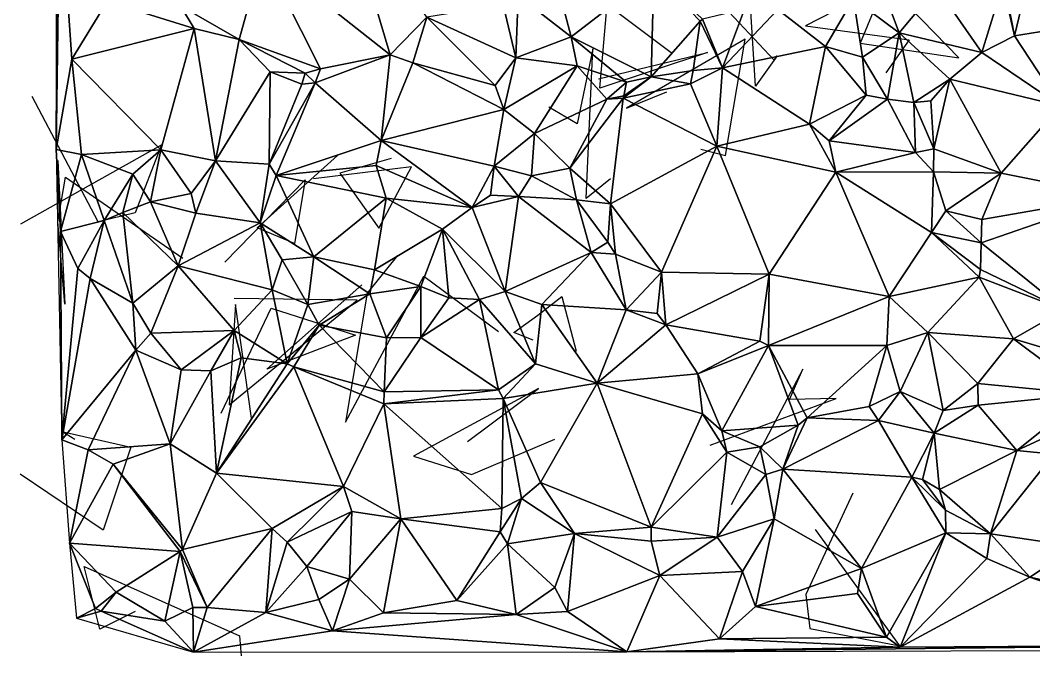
# Model space of a CAD drawing. Header units: metres. Extents: x -15.4 to 15.8, y -15.4 to 15.8.
# Drawn here: x -15.42 to -3.52, y -15.04 to -7.58 of the extents above; entities that cross this region are included whole.
import ezdxf

# ---------------------------------------------------------------- set-up
doc = ezdxf.new("R2010")
doc.units = ezdxf.units.M
doc.layers.add('CRACKS', color=1, linetype='Continuous')
doc.layers.add('STREET_MESH', color=7, linetype='Continuous')

msp = doc.modelspace()

# ---------------------------------------------------------------- linework, layer by layer
at = {"layer": 'CRACKS'}
for points in [[(-4.925, -6.326, 0.1), (-5.556, -7.847, 0.1), (-4.399, -8.022, 0.1), (-5.833, -6.541, 0.1), (-6.225, -6.807, 0.1)], [(-7.447, -7.105, 0.1), (-6.566, -8.048, 0.1), (-6.532, -7.999, 0.1), (-6.784, -8.352, 0.1), (-6.892, -6.655, 0.1)], [(-5.429, -7.324, 0.1), (-4.89, -6.972, 0.1), (-6.197, -7.646, 0.1), (-4.98, -7.808, 0.1), (-5.255, -8.197, 0.1)], [(-8.631, -8.267, 0.1), (-7.351, -7.96, 0.1), (-8.616, -8.377, 0.1), (-8.53, -7.397, 0.1), (-7.761, -7.971, 0.1)], [(-7.428, -9.094, 0.1), (-7.138, -9.167, 0.1), (-6.908, -7.801, 0.1), (-8.301, -8.613, 0.1), (-7.827, -8.419, 0.1)], [(-8.49, -9.44, 0.1), (-8.775, -9.674, 0.1), (-8.695, -7.917, 0.1), (-8.881, -8.794, 0.1), (-9.212, -8.602, 0.1)], [(-15.415, -9.968, 0.1), (-13.764, -9.041, 0.1), (-14.071, -9.842, 0.1), (-14.506, -9.947, 0.1), (-15.282, -8.475, 0.1)], [(-14.98, -9.228, 0.1), (-14.898, -10.912, 0.1), (-14.982, -9.944, 0.1), (-14.89, -9.42, 0.1), (-13.512, -10.372, 0.1)], [(-13.02, -10.418, 0.1), (-12.074, -9.454, 0.1), (-12.199, -10.201, 0.1), (-12.638, -10.015, 0.1), (-11.697, -9.169, 0.1)], [(-11.064, -9.201, 0.1), (-11.669, -9.374, 0.1), (-11.212, -10.022, 0.1), (-10.826, -9.299, 0.1), (-11.976, -9.443, 0.1)], [(-10.989, -10.342, 0.1), (-11.347, -10.784, 0.1), (-11.602, -12.297, 0.1), (-10.681, -10.583, 0.1), (-9.806, -11.235, 0.1)], [(-13.062, -12.19, 0.1), (-12.476, -10.961, 0.1), (-11.486, -11.275, 0.1), (-12.526, -11.675, 0.1), (-11.411, -10.686, 0.1)], [(-9.398, -11.335, 0.1), (-9.623, -11.245, 0.1), (-9.343, -11.042, 0.1), (-9.06, -10.823, 0.1), (-8.894, -11.465, 0.1)], [(-12.704, -12.251, 0.1), (-12.894, -10.917, 0.1), (-12.97, -12.094, 0.1), (-11.464, -10.865, 0.1), (-12.908, -10.847, 0.1)], [(-7.32, -12.567, 0.1), (-5.838, -12.018, 0.1), (-6.388, -12.033, 0.1), (-6.23, -11.676, 0.1), (-7.072, -13.267, 0.1)], [(-10.167, -12.525, 0.1), (-9.335, -11.902, 0.1), (-10.804, -12.698, 0.1), (-10.122, -12.913, 0.1), (-9.141, -12.495, 0.1)], [(-14.781, -12.502, 0.1), (-14.932, -12.406, 0.1), (-14.122, -12.592, 0.1), (-14.449, -13.565, 0.1), (-15.422, -12.906, 0.1)], [(-5.643, -13.129, 0.1), (-6.193, -14.32, 0.1), (-6.147, -14.718, 0.1), (-5.091, -14.922, 0.1), (-6.08, -13.558, 0.1)], [(-14.074, -14.518, 0.1), (-14.486, -14.726, 0.1), (-14.671, -13.992, 0.1), (-12.846, -14.804, 0.1), (-12.827, -15.039, 0.1)]]:
    msp.add_polyline3d(points, dxfattribs=at)
at = {"layer": 'STREET_MESH'}
for points in [[(-14.957, 0.926), (-14.997, 8.804), (-14.999, -9.096)], [(-14.959, -5.986), (-14.957, 0.926), (-14.999, -9.096)], [(-14.816, -8.036), (-14.959, -5.986), (-14.999, -9.096)], [(-14.816, -8.036), (-14.402, -7.361), (-14.959, -5.986)], [(-11.077, -7.985), (-11.63, -6.13), (-12.573, -6.804)], [(-11.63, -6.13), (-11.077, -7.985), (-10.646, -7.545)], [(-13.538, -7.411), (-12.852, -7.804), (-12.573, -6.804)], [(-12.852, -7.804), (-11.894, -8.149), (-12.573, -6.804)], [(-11.894, -8.149), (-11.077, -7.985), (-12.573, -6.804)], [(-7.98, -7.023), (-9.145, -7.031), (-8.952, -7.776)], [(-8.01, -8.243), (-7.98, -7.023), (-8.952, -7.776)], [(-8.01, -8.243), (-7.436, -7.592), (-7.98, -7.023)], [(-7.98, -7.023), (-7.436, -7.592), (-7.408, -7.569)], [(-9.145, -7.031), (-9.573, -7.289), (-8.952, -7.776)], [(-3.862, -7.16), (-3.743, -7.761), (-3.588, -7.109)], [(-3.588, -7.109), (-3.743, -7.761), (-2.472, -7.56)], [(-4.654, -7.195), (-5.256, -7.31), (-5.097, -7.726)], [(-4.654, -7.195), (-5.097, -7.726), (-4.126, -7.959)], [(-3.881, -7.158), (-4.654, -7.195), (-4.126, -7.959)], [(-3.743, -7.761), (-3.881, -7.158), (-4.126, -7.959)], [(-3.862, -7.16), (-3.881, -7.158), (-3.743, -7.761)], [(-14.816, -8.036), (-13.378, -7.678), (-14.402, -7.361)], [(-13.378, -7.678), (-13.538, -7.411), (-14.402, -7.361)], [(-9.75, -7.4), (-9.6, -8.02), (-9.573, -7.289)], [(-9.573, -7.289), (-9.6, -8.02), (-8.952, -7.776)], [(-6.525, -7.455), (-5.963, -7.889), (-5.636, -7.323)], [(-5.963, -7.889), (-5.528, -8.012), (-5.636, -7.323)], [(-5.097, -7.726), (-5.256, -7.31), (-5.636, -7.323)], [(-5.528, -8.012), (-5.097, -7.726), (-5.636, -7.323)], [(-12.852, -7.804), (-13.538, -7.411), (-13.378, -7.678)], [(-9.6, -8.02), (-9.75, -7.4), (-10.646, -7.545)], [(-7.174, -8.138), (-6.915, -7.449), (-7.408, -7.569)], [(-6.525, -7.455), (-6.915, -7.449), (-7.174, -8.138)], [(-5.963, -7.889), (-6.525, -7.455), (-7.174, -8.138)], [(-11.077, -7.985), (-10.811, -8.079), (-10.646, -7.545)], [(-10.811, -8.079), (-9.843, -8.345), (-10.646, -7.545)], [(-9.843, -8.345), (-9.6, -8.02), (-10.646, -7.545)], [(-8.01, -8.243), (-7.518, -8.171), (-7.436, -7.592)], [(-7.436, -7.592), (-7.518, -8.171), (-7.174, -8.138)], [(-7.436, -7.592), (-7.174, -8.138), (-7.408, -7.569)], [(-2.472, -7.56), (-3.743, -7.761), (-3.204, -8.586)], [(-13.771, -9.102), (-13.378, -7.678), (-14.816, -8.036)], [(-13.378, -7.678), (-13.771, -9.102), (-13.129, -9.23)], [(-12.852, -7.804), (-13.378, -7.678), (-13.129, -9.23)], [(-5.528, -8.012), (-5.237, -8.508), (-5.097, -7.726)], [(-5.237, -8.508), (-4.925, -8.545), (-5.097, -7.726)], [(-4.126, -7.959), (-5.097, -7.726), (-4.504, -8.272)], [(-5.097, -7.726), (-4.925, -8.545), (-4.504, -8.272)], [(-12.486, -8.186), (-12.852, -7.804), (-13.129, -9.23)], [(-12.074, -8.2), (-12.852, -7.804), (-12.486, -8.186)], [(-12.852, -7.804), (-12.074, -8.2), (-11.894, -8.149)], [(-9.6, -8.02), (-8.88, -8.116), (-8.952, -7.776)], [(-8.303, -8.306), (-8.01, -8.243), (-8.952, -7.776)], [(-8.88, -8.116), (-8.303, -8.306), (-8.952, -7.776)], [(-3.743, -7.761), (-4.126, -7.959), (-3.204, -8.586)], [(-6.15, -8.799), (-5.963, -7.889), (-7.174, -8.138)], [(-6.15, -8.799), (-5.485, -8.461), (-5.963, -7.889)], [(-5.485, -8.461), (-5.528, -8.012), (-5.963, -7.889)], [(-3.204, -8.586), (-4.126, -7.959), (-4.504, -8.272)], [(-14.703, -9.156), (-14.816, -8.036), (-14.999, -9.096)], [(-13.771, -9.102), (-14.816, -8.036), (-14.703, -9.156)], [(-11.077, -7.985), (-11.959, -8.316), (-11.181, -8.99)], [(-11.959, -8.316), (-11.077, -7.985), (-11.894, -8.149)], [(-10.811, -8.079), (-11.077, -7.985), (-11.181, -8.99)], [(-9.74, -8.628), (-10.811, -8.079), (-11.181, -8.99)], [(-10.811, -8.079), (-9.74, -8.628), (-9.843, -8.345)], [(-9.74, -8.628), (-9.6, -8.02), (-9.843, -8.345)], [(-9.74, -8.628), (-8.88, -8.116), (-9.6, -8.02)], [(-5.485, -8.461), (-5.237, -8.508), (-5.528, -8.012)], [(-12.498, -9.27), (-12.486, -8.186), (-13.129, -9.23)], [(-12.498, -9.27), (-12.113, -8.329), (-12.486, -8.186)], [(-12.113, -8.329), (-12.074, -8.2), (-12.486, -8.186)], [(-12.113, -8.329), (-11.959, -8.316), (-12.074, -8.2)], [(-12.074, -8.2), (-11.959, -8.316), (-11.894, -8.149)], [(-9.382, -8.911), (-8.88, -8.116), (-9.74, -8.628)], [(-8.531, -8.506), (-8.88, -8.116), (-9.382, -8.911)], [(-8.88, -8.116), (-8.531, -8.506), (-8.303, -8.306)], [(-7.518, -8.171), (-8.01, -8.243), (-7.548, -8.327)], [(-7.548, -8.327), (-7.239, -9.059), (-7.174, -8.138)], [(-7.518, -8.171), (-7.548, -8.327), (-7.174, -8.138)], [(-7.239, -9.059), (-6.15, -8.799), (-7.174, -8.138)], [(-11.959, -8.316), (-12.113, -8.329), (-12.498, -9.27)], [(-12.416, -9.402), (-11.959, -8.316), (-12.498, -9.27)], [(-11.959, -8.316), (-12.416, -9.402), (-11.181, -8.99)], [(-8.531, -8.506), (-8.333, -8.468), (-8.303, -8.306)], [(-8.01, -8.243), (-8.341, -8.493), (-7.548, -8.327)], [(-8.01, -8.243), (-8.333, -8.468), (-8.341, -8.493)], [(-8.341, -8.493), (-7.239, -9.059), (-7.548, -8.327)], [(-8.303, -8.306), (-8.333, -8.468), (-8.01, -8.243)], [(-4.925, -8.545), (-4.725, -8.525), (-4.504, -8.272)], [(-4.725, -8.525), (-4.691, -9.091), (-4.504, -8.272)], [(-4.691, -9.091), (-3.899, -9.373), (-4.504, -8.272)], [(-3.899, -9.373), (-3.204, -8.586), (-4.504, -8.272)], [(-8.531, -8.506), (-9.382, -8.911), (-8.966, -9.315)], [(-8.966, -9.315), (-8.49, -9.733), (-8.341, -8.493)], [(-8.531, -8.506), (-8.966, -9.315), (-8.341, -8.493)], [(-8.333, -8.468), (-8.531, -8.506), (-8.341, -8.493)], [(-8.49, -9.733), (-7.239, -9.059), (-8.341, -8.493)], [(-5.485, -8.461), (-6.15, -8.799), (-5.921, -8.995)], [(-5.237, -8.508), (-5.485, -8.461), (-5.921, -8.995)], [(-5.237, -8.508), (-5.921, -8.995), (-4.906, -9.132)], [(-4.925, -8.545), (-5.237, -8.508), (-4.906, -9.132)], [(-4.925, -8.545), (-4.691, -9.091), (-4.725, -8.525)], [(-4.691, -9.091), (-4.925, -8.545), (-4.906, -9.132)], [(-9.857, -9.294), (-9.74, -8.628), (-11.181, -8.99)], [(-9.382, -8.911), (-9.74, -8.628), (-9.857, -9.294)], [(-3.899, -9.373), (-2.551, -9.644), (-3.204, -8.586)], [(-6.15, -8.799), (-7.239, -9.059), (-5.843, -9.363)], [(-5.921, -8.995), (-6.15, -8.799), (-5.843, -9.363)], [(-9.382, -8.911), (-9.857, -9.294), (-9.418, -9.405)], [(-8.966, -9.315), (-9.382, -8.911), (-9.418, -9.405)], [(-12.416, -9.402), (-11.241, -9.285), (-11.181, -8.99)], [(-11.241, -9.285), (-10.113, -9.776), (-11.181, -8.99)], [(-10.113, -9.776), (-9.857, -9.294), (-11.181, -8.99)], [(-4.906, -9.132), (-5.921, -8.995), (-5.843, -9.363)], [(-14.934, -12.505), (-14.95, -10.061), (-14.999, -9.096)], [(-14.95, -10.061), (-14.703, -9.156), (-14.999, -9.096)], [(-14.95, -10.061), (-14.436, -9.931), (-14.703, -9.156)], [(-14.101, -9.386), (-13.771, -9.102), (-14.703, -9.156)], [(-14.436, -9.931), (-14.101, -9.386), (-14.703, -9.156)], [(-14.101, -9.386), (-13.892, -9.711), (-13.771, -9.102)], [(-13.892, -9.711), (-13.414, -9.612), (-13.771, -9.102)], [(-13.771, -9.102), (-13.414, -9.612), (-13.129, -9.23)], [(-7.239, -9.059), (-8.49, -9.733), (-7.889, -10.537)], [(-6.626, -10.561), (-7.239, -9.059), (-7.889, -10.537)], [(-7.239, -9.059), (-6.626, -10.561), (-5.843, -9.363)], [(-4.696, -9.361), (-4.906, -9.132), (-5.843, -9.363)], [(-4.696, -9.361), (-4.691, -9.091), (-4.906, -9.132)], [(-4.691, -9.091), (-4.696, -9.361), (-3.899, -9.373)], [(-13.414, -9.612), (-13.36, -9.844), (-13.129, -9.23)], [(-13.36, -9.844), (-12.606, -9.958), (-13.129, -9.23)], [(-12.606, -9.958), (-12.498, -9.27), (-13.129, -9.23)], [(-12.606, -9.958), (-12.416, -9.402), (-12.498, -9.27)], [(-11.241, -9.285), (-12.416, -9.402), (-11.124, -9.67)], [(-10.113, -9.776), (-11.241, -9.285), (-11.124, -9.67)], [(-14.101, -9.386), (-14.436, -9.931), (-14.216, -9.836)], [(-13.892, -9.711), (-14.101, -9.386), (-14.216, -9.836)], [(-11.974, -10.357), (-12.416, -9.402), (-12.606, -9.958)], [(-12.416, -9.402), (-11.974, -10.357), (-11.124, -9.67)], [(-9.899, -9.633), (-9.857, -9.294), (-10.113, -9.776)], [(-9.857, -9.294), (-9.899, -9.633), (-9.568, -9.65)], [(-9.857, -9.294), (-9.568, -9.65), (-9.418, -9.405)], [(-8.889, -9.689), (-8.966, -9.315), (-9.418, -9.405)], [(-8.49, -9.733), (-8.966, -9.315), (-8.889, -9.689)], [(-6.626, -10.561), (-5.216, -10.823), (-5.843, -9.363)], [(-4.718, -10.071), (-4.696, -9.361), (-5.843, -9.363)], [(-5.216, -10.823), (-4.718, -10.071), (-5.843, -9.363)], [(-4.55, -9.815), (-4.696, -9.361), (-4.718, -10.071)], [(-4.696, -9.361), (-4.55, -9.815), (-3.899, -9.373)], [(-4.55, -9.815), (-4.127, -9.918), (-3.899, -9.373)], [(-3.899, -9.373), (-4.127, -9.918), (-2.551, -9.644)], [(-9.568, -9.65), (-8.889, -9.689), (-9.418, -9.405)], [(-13.414, -9.612), (-13.892, -9.711), (-13.36, -9.844)], [(-9.899, -9.633), (-10.113, -9.776), (-9.568, -9.65)], [(-13.569, -10.463), (-13.892, -9.711), (-14.216, -9.836)], [(-13.36, -9.844), (-13.892, -9.711), (-13.569, -10.463)], [(-11.124, -9.67), (-11.974, -10.357), (-11.262, -10.51)], [(-11.124, -9.67), (-11.262, -10.51), (-10.461, -10.031)], [(-10.113, -9.776), (-11.124, -9.67), (-10.461, -10.031)], [(-9.568, -9.65), (-10.113, -9.776), (-9.726, -10.765)], [(-8.718, -10.305), (-9.568, -9.65), (-9.726, -10.765)], [(-8.718, -10.305), (-8.889, -9.689), (-9.568, -9.65)], [(-8.889, -9.689), (-8.718, -10.305), (-8.521, -10.184)], [(-8.49, -9.733), (-8.889, -9.689), (-8.521, -10.184)], [(-8.432, -10.327), (-8.49, -9.733), (-8.521, -10.184)], [(-8.49, -9.733), (-8.432, -10.327), (-7.889, -10.537)], [(-4.137, -10.193), (-3.161, -10.978), (-2.551, -9.644)], [(-4.127, -9.918), (-4.137, -10.193), (-2.551, -9.644)], [(-14.436, -9.931), (-14.099, -10.9), (-14.216, -9.836)], [(-14.099, -10.9), (-13.569, -10.463), (-14.216, -9.836)], [(-12.606, -9.958), (-13.36, -9.844), (-13.569, -10.463)], [(-9.726, -10.765), (-10.113, -9.776), (-10.461, -10.031)], [(-4.137, -10.193), (-4.55, -9.815), (-4.718, -10.071)], [(-4.55, -9.815), (-4.137, -10.193), (-4.127, -9.918)], [(-14.436, -9.931), (-14.95, -10.061), (-14.744, -10.493)], [(-14.602, -10.613), (-14.436, -9.931), (-14.744, -10.493)], [(-14.602, -10.613), (-14.099, -10.9), (-14.436, -9.931)], [(-12.465, -10.745), (-12.606, -9.958), (-13.569, -10.463)], [(-12.345, -10.39), (-12.606, -9.958), (-12.465, -10.745)], [(-12.345, -10.39), (-11.974, -10.357), (-12.606, -9.958)], [(-14.744, -10.493), (-14.95, -10.061), (-14.934, -12.505)], [(-11.262, -10.51), (-10.716, -10.703), (-10.461, -10.031)], [(-10.716, -10.703), (-10.386, -10.839), (-10.461, -10.031)], [(-10.026, -10.857), (-9.726, -10.765), (-10.461, -10.031)], [(-10.386, -10.839), (-10.026, -10.857), (-10.461, -10.031)], [(-4.718, -10.071), (-5.216, -10.823), (-4.16, -10.594)], [(-4.718, -10.071), (-4.16, -10.594), (-4.144, -10.504)], [(-4.137, -10.193), (-4.718, -10.071), (-4.144, -10.504)], [(-8.718, -10.305), (-8.432, -10.327), (-8.521, -10.184)], [(-3.161, -10.978), (-4.137, -10.193), (-4.144, -10.504)], [(-12.345, -10.39), (-12.044, -10.918), (-11.974, -10.357)], [(-11.974, -10.357), (-12.044, -10.918), (-11.316, -10.792)], [(-11.974, -10.357), (-11.316, -10.792), (-11.262, -10.51)], [(-8.718, -10.305), (-9.726, -10.765), (-9.295, -10.915)], [(-8.306, -10.979), (-8.718, -10.305), (-9.295, -10.915)], [(-8.432, -10.327), (-8.718, -10.305), (-8.306, -10.979)], [(-7.889, -10.537), (-8.432, -10.327), (-8.306, -10.979)], [(-13.887, -11.252), (-13.569, -10.463), (-14.099, -10.9)], [(-13.887, -11.252), (-12.908, -11.222), (-13.569, -10.463)], [(-12.908, -11.222), (-12.465, -10.745), (-13.569, -10.463)], [(-12.044, -10.918), (-12.345, -10.39), (-12.465, -10.745)], [(-14.602, -10.613), (-14.744, -10.493), (-14.934, -12.505)], [(-11.316, -10.792), (-10.716, -10.703), (-11.262, -10.51)], [(-7.889, -10.537), (-8.306, -10.979), (-7.941, -11.02)], [(-7.838, -11.155), (-7.889, -10.537), (-7.941, -11.02)], [(-6.626, -10.561), (-7.889, -10.537), (-7.838, -11.155)], [(-6.733, -11.345), (-6.626, -10.561), (-7.838, -11.155)], [(-6.733, -11.345), (-6.635, -11.399), (-6.626, -10.561)], [(-6.626, -10.561), (-6.635, -11.399), (-5.216, -10.823)], [(-4.16, -10.594), (-5.216, -10.823), (-4.761, -11.246)], [(-3.755, -11.319), (-4.16, -10.594), (-4.761, -11.246)], [(-4.16, -10.594), (-3.161, -10.978), (-4.144, -10.504)], [(-4.16, -10.594), (-3.755, -11.319), (-3.161, -10.978)], [(-14.063, -11.454), (-14.602, -10.613), (-14.934, -12.505)], [(-14.099, -10.9), (-14.602, -10.613), (-14.063, -11.454)], [(-10.716, -10.703), (-11.316, -10.792), (-11.121, -11.307)], [(-10.718, -11.303), (-10.716, -10.703), (-11.121, -11.307)], [(-10.718, -11.303), (-10.386, -10.839), (-10.716, -10.703)], [(-12.908, -11.222), (-12.288, -11.613), (-12.465, -10.745)], [(-12.288, -11.613), (-12.044, -10.918), (-12.465, -10.745)], [(-12.044, -10.918), (-11.912, -11.158), (-11.316, -10.792)], [(-11.316, -10.792), (-11.912, -11.158), (-11.121, -11.307)], [(-10.026, -10.857), (-9.37, -11.614), (-9.726, -10.765)], [(-9.726, -10.765), (-9.37, -11.614), (-9.295, -10.915)], [(-6.635, -11.399), (-5.244, -11.399), (-5.216, -10.823)], [(-5.216, -10.823), (-5.244, -11.399), (-4.761, -11.246)], [(-13.887, -11.252), (-14.099, -10.9), (-14.063, -11.454)], [(-12.044, -10.918), (-12.288, -11.613), (-11.912, -11.158)], [(-10.026, -10.857), (-10.386, -10.839), (-10.718, -11.303)], [(-10.026, -10.857), (-10.718, -11.303), (-9.806, -11.916)], [(-9.37, -11.614), (-10.026, -10.857), (-9.806, -11.916)], [(-9.37, -11.614), (-8.644, -11.839), (-9.295, -10.915)], [(-8.644, -11.839), (-8.306, -10.979), (-9.295, -10.915)], [(-8.306, -10.979), (-8.644, -11.839), (-7.838, -11.155)], [(-8.306, -10.979), (-7.838, -11.155), (-7.941, -11.02)], [(-3.755, -11.319), (-2.999, -11.545), (-3.161, -10.978)], [(-12.288, -11.613), (-12.207, -11.646), (-11.912, -11.158)], [(-11.912, -11.158), (-12.207, -11.646), (-11.147, -11.943)], [(-11.912, -11.158), (-11.147, -11.943), (-11.121, -11.307)], [(-7.838, -11.155), (-8.644, -11.839), (-7.465, -11.731)], [(-6.733, -11.345), (-7.838, -11.155), (-7.465, -11.731)], [(-13.532, -11.685), (-13.887, -11.252), (-14.063, -11.454)], [(-12.908, -11.222), (-13.887, -11.252), (-13.532, -11.685)], [(-12.908, -11.222), (-13.532, -11.685), (-13.184, -11.693)], [(-12.829, -11.543), (-12.908, -11.222), (-13.184, -11.693)], [(-12.288, -11.613), (-12.908, -11.222), (-12.829, -11.543)], [(-11.147, -11.943), (-10.718, -11.303), (-11.121, -11.307)], [(-10.718, -11.303), (-11.147, -11.943), (-9.806, -11.916)], [(-5.244, -11.399), (-5.086, -11.937), (-4.761, -11.246)], [(-5.086, -11.937), (-4.582, -12.16), (-4.761, -11.246)], [(-4.582, -12.16), (-4.176, -11.844), (-4.761, -11.246)], [(-4.176, -11.844), (-3.755, -11.319), (-4.761, -11.246)], [(-6.635, -11.399), (-6.733, -11.345), (-7.465, -11.731)], [(-7.183, -12.4), (-6.635, -11.399), (-7.465, -11.731)], [(-6.283, -12.333), (-6.635, -11.399), (-7.183, -12.4)], [(-6.635, -11.399), (-6.18, -12.245), (-5.244, -11.399)], [(-6.635, -11.399), (-6.283, -12.333), (-6.18, -12.245)], [(-5.244, -11.399), (-6.18, -12.245), (-5.45, -12.112)], [(-5.244, -11.399), (-5.45, -12.112), (-5.086, -11.937)], [(-4.176, -11.844), (-2.886, -11.967), (-3.755, -11.319)], [(-3.755, -11.319), (-2.886, -11.967), (-2.999, -11.545)], [(-14.625, -12.621), (-14.063, -11.454), (-14.934, -12.505)], [(-14.063, -11.454), (-14.625, -12.621), (-13.66, -12.552)], [(-13.532, -11.685), (-14.063, -11.454), (-13.66, -12.552)], [(-13.117, -12.897), (-12.829, -11.543), (-13.184, -11.693)], [(-12.288, -11.613), (-12.829, -11.543), (-13.117, -12.897)], [(-12.207, -11.646), (-12.288, -11.613), (-13.117, -12.897)], [(-11.627, -13.052), (-12.207, -11.646), (-13.117, -12.897)], [(-12.207, -11.646), (-11.627, -13.052), (-11.151, -12.081)], [(-11.147, -11.943), (-12.207, -11.646), (-11.151, -12.081)], [(-9.75, -12.02), (-9.37, -11.614), (-9.806, -11.916)], [(-9.75, -12.02), (-8.644, -11.839), (-9.37, -11.614)], [(-13.184, -11.693), (-13.532, -11.685), (-13.66, -12.552)], [(-13.117, -12.897), (-13.184, -11.693), (-13.66, -12.552)], [(-8.644, -11.839), (-7.408, -12.201), (-7.465, -11.731)], [(-7.408, -12.201), (-7.183, -12.4), (-7.465, -11.731)], [(-8.644, -11.839), (-9.75, -12.02), (-9.311, -13.005)], [(-8.011, -13.531), (-8.644, -11.839), (-9.311, -13.005)], [(-7.408, -12.201), (-8.644, -11.839), (-8.011, -13.531)], [(-4.171, -12.098), (-4.176, -11.844), (-4.582, -12.16)], [(-4.171, -12.098), (-2.886, -11.967), (-4.176, -11.844)], [(-9.806, -11.916), (-11.147, -11.943), (-11.151, -12.081)], [(-9.75, -12.02), (-9.806, -11.916), (-11.151, -12.081)], [(-9.765, -13.312), (-9.75, -12.02), (-11.151, -12.081)], [(-9.75, -12.02), (-9.765, -13.312), (-9.536, -13.192)], [(-9.75, -12.02), (-9.536, -13.192), (-9.311, -13.005)], [(-5.086, -11.937), (-5.45, -12.112), (-5.34, -12.276)], [(-4.687, -12.428), (-5.086, -11.937), (-5.34, -12.276)], [(-4.687, -12.428), (-4.582, -12.16), (-5.086, -11.937)], [(-2.886, -11.967), (-4.171, -12.098), (-3.715, -12.629)], [(-2.886, -11.967), (-3.715, -12.629), (-2.92, -12.263)], [(-11.151, -12.081), (-11.627, -13.052), (-10.951, -13.431)], [(-9.765, -13.312), (-11.151, -12.081), (-10.951, -13.431)], [(-5.45, -12.112), (-6.18, -12.245), (-5.34, -12.276)], [(-4.687, -12.428), (-4.171, -12.098), (-4.582, -12.16)], [(-3.715, -12.629), (-4.171, -12.098), (-4.687, -12.428)], [(-7.122, -12.651), (-7.408, -12.201), (-8.011, -13.531)], [(-7.408, -12.201), (-7.122, -12.651), (-7.183, -12.4)], [(-6.18, -12.245), (-6.464, -12.85), (-5.34, -12.276)], [(-6.18, -12.245), (-6.283, -12.333), (-6.464, -12.85)], [(-6.736, -12.588), (-6.283, -12.333), (-7.183, -12.4)], [(-6.283, -12.333), (-6.736, -12.588), (-6.464, -12.85)], [(-6.464, -12.85), (-4.948, -12.942), (-5.34, -12.276)], [(-4.948, -12.942), (-4.687, -12.428), (-5.34, -12.276)], [(-2.92, -12.263), (-3.715, -12.629), (-3.283, -12.672)], [(-7.122, -12.651), (-6.736, -12.588), (-7.183, -12.4)], [(-4.825, -12.969), (-4.687, -12.428), (-4.948, -12.942)], [(-4.687, -12.428), (-4.825, -12.969), (-4.624, -13.086)], [(-3.715, -12.629), (-4.687, -12.428), (-4.624, -13.086)], [(-14.843, -13.719), (-14.625, -12.621), (-14.934, -12.505)], [(-14.625, -12.621), (-14.331, -12.792), (-13.66, -12.552)], [(-14.331, -12.792), (-13.516, -13.792), (-13.66, -12.552)], [(-13.516, -13.792), (-13.117, -12.897), (-13.66, -12.552)], [(-6.664, -12.91), (-6.736, -12.588), (-7.122, -12.651)], [(-6.736, -12.588), (-6.664, -12.91), (-6.464, -12.85)], [(-14.331, -12.792), (-14.625, -12.621), (-14.843, -13.719)], [(-7.122, -12.651), (-8.011, -13.531), (-7.237, -13.646)], [(-6.664, -12.91), (-7.122, -12.651), (-7.237, -13.646)], [(-4.024, -13.607), (-3.715, -12.629), (-4.624, -13.086)], [(-3.715, -12.629), (-4.024, -13.607), (-3.283, -12.672)], [(-4.024, -13.607), (-3.019, -13.756), (-3.283, -12.672)], [(-13.544, -13.817), (-14.331, -12.792), (-14.843, -13.719)], [(-13.544, -13.817), (-13.516, -13.792), (-14.331, -12.792)], [(-6.664, -12.91), (-6.566, -13.433), (-6.464, -12.85)], [(-6.566, -13.433), (-5.54, -14.015), (-6.464, -12.85)], [(-6.464, -12.85), (-5.54, -14.015), (-4.948, -12.942)], [(-13.117, -12.897), (-13.516, -13.792), (-12.462, -13.546)], [(-11.627, -13.052), (-13.117, -12.897), (-12.462, -13.546)], [(-6.566, -13.433), (-6.664, -12.91), (-7.237, -13.646)], [(-5.54, -14.015), (-4.552, -13.596), (-4.948, -12.942)], [(-4.552, -13.596), (-4.554, -13.329), (-4.948, -12.942)], [(-4.554, -13.329), (-4.825, -12.969), (-4.948, -12.942)], [(-4.825, -12.969), (-4.554, -13.329), (-4.624, -13.086)], [(-12.285, -13.705), (-11.627, -13.052), (-12.462, -13.546)], [(-11.627, -13.052), (-12.285, -13.705), (-11.528, -13.345)], [(-11.627, -13.052), (-11.528, -13.345), (-10.951, -13.431)], [(-9.536, -13.192), (-8.913, -13.605), (-9.311, -13.005)], [(-8.913, -13.605), (-8.011, -13.531), (-9.311, -13.005)], [(-4.554, -13.329), (-4.024, -13.607), (-4.624, -13.086)], [(-9.536, -13.192), (-9.786, -13.586), (-9.699, -13.725)], [(-9.765, -13.312), (-9.786, -13.586), (-9.536, -13.192)], [(-9.536, -13.192), (-9.699, -13.725), (-8.913, -13.605)], [(-9.786, -13.586), (-9.765, -13.312), (-10.951, -13.431)], [(-4.024, -13.607), (-4.554, -13.329), (-4.552, -13.596)], [(-12.285, -13.705), (-12.056, -13.993), (-11.528, -13.345)], [(-11.528, -13.345), (-12.056, -13.993), (-11.554, -14.141)], [(-11.528, -13.345), (-11.554, -14.141), (-10.951, -13.431)], [(-10.951, -13.431), (-11.554, -14.141), (-11.156, -14.536)], [(-10.295, -14.389), (-10.951, -13.431), (-11.156, -14.536)], [(-10.295, -14.389), (-9.786, -13.586), (-10.951, -13.431)], [(-6.566, -13.433), (-7.237, -13.646), (-6.939, -14.049)], [(-6.784, -14.462), (-6.566, -13.433), (-6.939, -14.049)], [(-5.54, -14.015), (-6.566, -13.433), (-6.784, -14.462)], [(-13.516, -13.792), (-13.228, -14.474), (-12.462, -13.546)], [(-13.228, -14.474), (-12.538, -14.532), (-12.462, -13.546)], [(-12.538, -14.532), (-12.285, -13.705), (-12.462, -13.546)], [(-8.011, -13.531), (-8.913, -13.605), (-8.011, -13.695)], [(-7.237, -13.646), (-8.011, -13.531), (-8.011, -13.695)], [(-9.699, -13.725), (-9.786, -13.586), (-10.295, -14.389)], [(-9.699, -13.725), (-9.143, -14.238), (-8.913, -13.605)], [(-9.143, -14.238), (-8.993, -14.521), (-8.913, -13.605)], [(-8.913, -13.605), (-8.993, -14.521), (-7.908, -14.098)], [(-8.913, -13.605), (-7.908, -14.098), (-8.011, -13.695)], [(-7.908, -14.098), (-7.237, -13.646), (-8.011, -13.695)], [(-7.237, -13.646), (-7.908, -14.098), (-6.939, -14.049)], [(-4.552, -13.596), (-5.54, -14.015), (-5.249, -14.822)], [(-4.552, -13.596), (-5.249, -14.822), (-5.088, -14.939)], [(-4.067, -13.898), (-4.552, -13.596), (-5.088, -14.939)], [(-4.024, -13.607), (-4.552, -13.596), (-4.067, -13.898)], [(-3.562, -14.118), (-4.024, -13.607), (-4.067, -13.898)], [(-4.024, -13.607), (-3.562, -14.118), (-3.019, -13.756)], [(-14.539, -14.484), (-14.843, -13.719), (-14.763, -14.598)], [(-14.539, -14.484), (-14.297, -14.293), (-14.843, -13.719)], [(-14.297, -14.293), (-13.544, -13.817), (-14.843, -13.719)], [(-13.544, -13.817), (-13.228, -14.474), (-13.516, -13.792)], [(-12.056, -13.993), (-12.285, -13.705), (-12.538, -14.532)], [(-9.699, -13.725), (-10.295, -14.389), (-9.599, -14.553)], [(-9.143, -14.238), (-9.699, -13.725), (-9.599, -14.553)], [(-3.562, -14.118), (-1.61, -14.545), (-3.019, -13.756)], [(-13.725, -14.634), (-13.544, -13.817), (-14.297, -14.293)], [(-13.395, -14.471), (-13.544, -13.817), (-13.725, -14.634)], [(-13.395, -14.471), (-13.228, -14.474), (-13.544, -13.817)], [(-3.562, -14.118), (-4.067, -13.898), (-5.088, -14.939)], [(-11.914, -14.378), (-12.056, -13.993), (-12.538, -14.532)], [(-12.056, -13.993), (-11.914, -14.378), (-11.554, -14.141)], [(-5.54, -14.015), (-6.784, -14.462), (-5.589, -14.308)], [(-5.249, -14.822), (-5.54, -14.015), (-5.589, -14.308)], [(-11.914, -14.378), (-11.756, -14.747), (-11.554, -14.141)], [(-11.554, -14.141), (-11.756, -14.747), (-11.156, -14.536)], [(-7.908, -14.098), (-8.993, -14.521), (-8.297, -14.992)], [(-7.207, -14.839), (-7.908, -14.098), (-8.297, -14.992)], [(-7.908, -14.098), (-7.207, -14.839), (-6.939, -14.049)], [(-7.207, -14.839), (-6.784, -14.462), (-6.939, -14.049)], [(-1.284, -14.913), (-3.562, -14.118), (-5.088, -14.939)], [(-1.61, -14.545), (-3.562, -14.118), (-1.284, -14.913)], [(-8.993, -14.521), (-9.143, -14.238), (-9.599, -14.553)], [(-14.297, -14.293), (-14.539, -14.484), (-14.473, -14.515)], [(-13.725, -14.634), (-14.297, -14.293), (-14.473, -14.515)], [(-11.756, -14.747), (-11.914, -14.378), (-12.538, -14.532)], [(-9.599, -14.553), (-10.295, -14.389), (-11.156, -14.536)], [(-6.784, -14.462), (-5.249, -14.822), (-5.589, -14.308)], [(-14.473, -14.515), (-14.539, -14.484), (-14.763, -14.598)], [(-13.388, -14.998), (-14.473, -14.515), (-14.763, -14.598)], [(-13.725, -14.634), (-14.473, -14.515), (-13.388, -14.998)], [(-13.395, -14.471), (-13.725, -14.634), (-13.388, -14.998)], [(-13.228, -14.474), (-13.395, -14.471), (-13.388, -14.998)], [(-12.538, -14.532), (-13.228, -14.474), (-13.388, -14.998)], [(-8.993, -14.521), (-9.599, -14.553), (-8.297, -14.992)], [(-5.249, -14.822), (-6.784, -14.462), (-7.207, -14.839)], [(-11.756, -14.747), (-12.538, -14.532), (-13.388, -14.998)], [(-11.756, -14.747), (-9.599, -14.553), (-11.156, -14.536)], [(-9.599, -14.553), (-11.756, -14.747), (-8.297, -14.992)], [(-8.297, -14.992), (-11.756, -14.747), (-13.388, -14.998)], [(-5.088, -14.939), (-7.207, -14.839), (-8.297, -14.992)], [(-5.249, -14.822), (-7.207, -14.839), (-5.088, -14.939)], [(-1.284, -14.913), (-5.088, -14.939), (-8.297, -14.992)], [(6.923, -14.945), (-1.284, -14.913), (-8.297, -14.992)]]:
    msp.add_3dface(points, dxfattribs=at)

doc.saveas('drawing.dxf')
